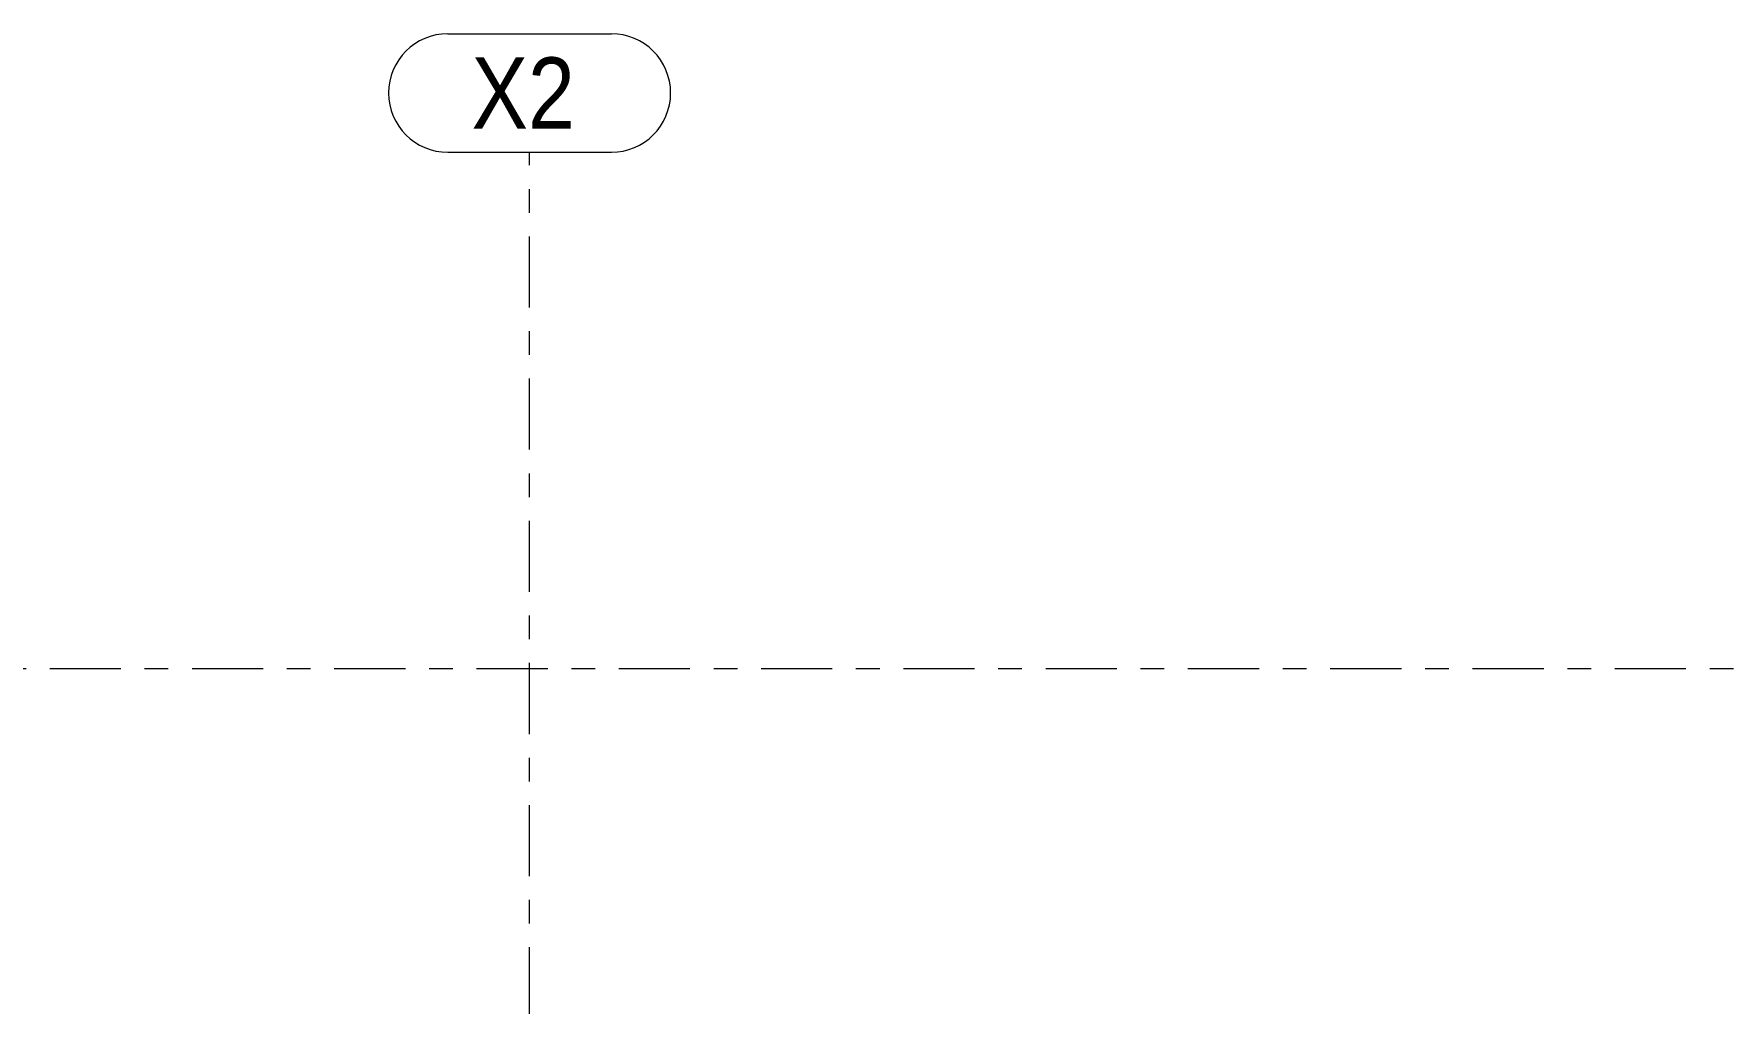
# Model space of a CAD drawing. Header units: millimetres. Extents: x -88 to 735, y -128 to 446.
# Drawn here: x 399.2 to 470.5, y 71 to 111.9 of the extents above; entities that cross this region are included whole.
import ezdxf

# ---------------------------------------------------------------- set-up
doc = ezdxf.new("R2010")
doc.units = ezdxf.units.MM
doc.linetypes.add('XKITLINE00', pattern=[0])
doc.linetypes.add('XKITLINE03', pattern=[6, 3, -1, 1, -1])
doc.layers.add('S-grid', color=1, linetype='Continuous', lineweight=0)
doc.styles.add('ARIAL', font='ARIAL.TTF')

# ---------------------------------------------------------------- blocks, each defined once
blk = doc.blocks.new('*A625')
at = {"layer": 'S-grid', "color": 1, "linetype": 'XKITLINE03', "lineweight": 0}
blk.add_line((213.919, 85.156), (586.98, 85.156), dxfattribs=at)
blk = doc.blocks.new('*A1074')
at = {"layer": 'S-grid', "color": 1, "linetype": 'XKITLINE03', "lineweight": 0}
blk.add_line((420.156, -7.603), (420.156, 106.948), dxfattribs=at)
at = {"layer": 'S-grid', "color": 3, "style": 'ARIAL', "width": 0.85}
blk.add_text('X2', height=3, dxfattribs=at).set_placement((417.709, 107.948))
blk = doc.blocks.new('*A1265')
at = {"layer": 'S-grid', "color": 1, "linetype": 'XKITLINE00', "lineweight": 0}
for p, q in [((416.709, 111.948), (423.603, 111.948)), ((416.709, 106.948), (423.603, 106.948))]:
    blk.add_line(p, q, dxfattribs=at)
for centre, start, end in [((416.709, 109.448), 90, 270), ((423.603, 109.448), 270, 90)]:
    blk.add_arc(centre, 2.5, start, end, dxfattribs=at)

msp = doc.modelspace()

# ---------------------------------------------------------------- block references
at = {"lineweight": 0}
for name in ['*A1265', '*A1074', '*A625']:
    msp.add_blockref(name, (0, 0), dxfattribs=at)

doc.saveas('drawing.dxf')
